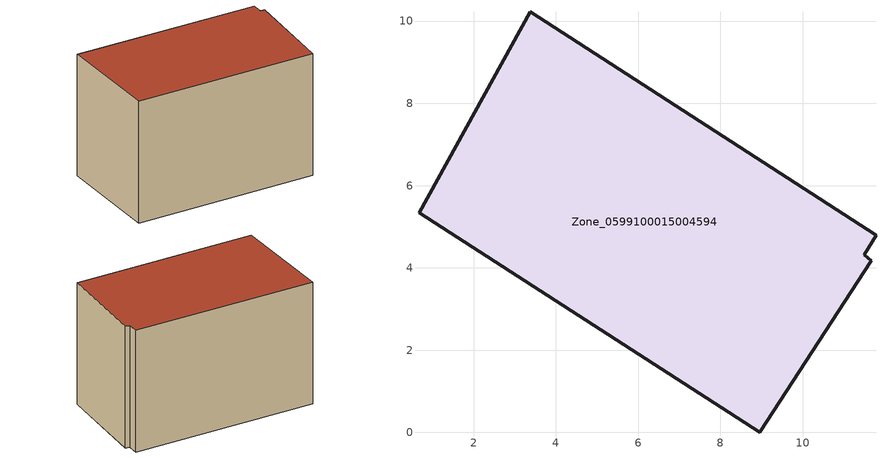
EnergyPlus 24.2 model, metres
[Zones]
Zone_0599100015004594
 floor ground (C_G): 11.5,4.31 11.67,4.17 8.96,0 0.69,5.33 3.38,10.23 11.78,4.8 z0.79
 wall outside (C_F): 0.69,5.33 8.96,0 11.67,4.17 11.5,4.31 11.78,4.8 3.38,10.23 0.69,5.33 z0.79:7.71
 roof outside (C_R): 3.38,10.23 0.69,5.33 8.96,0 11.67,4.17 11.5,4.31 11.78,4.8 z7.71
[BUILDING]
Pand.0599100015004594: North Axis=0; Terrain=City; Loads Convergence Tolerance Value=0.04; Temperature Convergence Tolerance Value=0.4; Solar Distribution=FullExterior; Maximum Number of Warmup Days=25; Minimum Number of Warmup Days=1
[Site:Location]
Rotterdam.The.Hague.AP_ZH_NLD Design_Conditions: Latitude=51.96; Longitude=4.45; Time Zone=1; Elevation=-4.5
[SITE:GROUNDTEMPERATURE:BUILDINGSURFACE]
18, 18, 18, 18, 18, 18, 18, 18, 18, 18, 18, 18
[MATERIAL] Thermal Absorptance=0.9; Solar Absorptance=0.7; Visible Absorptance=0.7
Name | Roughness | Thickness | Conductivity | Density | Specific Heat
G.TI.1965-1974 | MediumSmooth | 0.15 | 0.882353 | 540 | 1210
F.TI.1965-1974 | Rough | 0.3 | 0.697674 | 1920 | 840
R.TI.1965-1974 | MediumRough | 0.2 | 0.232558 | 1500 | 1000
[CONSTRUCTION]
C_G: G.TI.1965-1974
C_F: F.TI.1965-1974
C_R: R.TI.1965-1974
[ZONE]
Zone_0599100015004594: Type=1; Multiplier=1; Ceiling Height=Autocalculate; Volume=Autocalculate; Floor Area=autocalculate; Part of Total Floor Area=Yes
[ZONEINFILTRATION:DESIGNFLOWRATE]
Infil_Zone_0599100015004594: Zone or ZoneList or Space or SpaceList=Zone_0599100015004594; Schedule=AlwaysOn; Design Flow Rate Calculation Method=Flow/Area; Flow Rate per Floor Area=0.003; Constant Term Coefficient=1; Temperature Term Coefficient=0; Velocity Term Coefficient=0; Velocity Squared Term Coefficient=0
[HVACTEMPLATE:ZONE:IDEALLOADSAIRSYSTEM]
Zone_0599100015004594: Maximum Heating Supply Air Temperature=50; Minimum Cooling Supply Air Temperature=13; Maximum Heating Supply Air Humidity Ratio=0.0156; Minimum Cooling Supply Air Humidity Ratio=0.0077; Heating Limit=NoLimit; Cooling Limit=NoLimit; Dehumidification Control Type=ConstantSensibleHeatRatio; Cooling Sensible Heat Ratio=0.7; Dehumidification Setpoint=60; Humidification Control Type=None; Humidification Setpoint=30; Outdoor Air Method=None; Outdoor Air Flow Rate per Person=0.00944; Outdoor Air Flow Rate per Zone Floor Area=0; Outdoor Air Flow Rate per Zone=0; Demand Controlled Ventilation Type=None; Outdoor Air Economizer Type=NoEconomizer; Heat Recovery Type=None; Sensible Heat Recovery Effectiveness=0.7; Latent Heat Recovery Effectiveness=0.65
[ZONECONTROL:THERMOSTAT]
ThermostatControl_Zone_0599100015004594: Zone or ZoneList=Zone_0599100015004594; Control Type Schedule=DualSetpointControlType; Control 1=Thermostat_Zone_0599100015004594; Temperature Difference Between Cutout And Setpoint=0
[THERMOSTATSETPOINT:DUALSETPOINT]
Thermostat_Zone_0599100015004594: Heating Setpoint Temperature Schedule=HeatingSetpoint_Zone_0599100015004594; Cooling Setpoint Temperature Schedule=CoolingSetpoint_Zone_0599100015004594
[SCHEDULE:COMPACT]
HeatingSetpoint_Zone_0599100015004594: Through: 12/31, For: AllDays, Until: 24:00, 21
CoolingSetpoint_Zone_0599100015004594: Through: 12/31, For: AllDays, Until: 24:00, 24
DualSetpointControlType: Through: 12/31, For: AllDays, Until: 24:00, 4
AlwaysOn: Through: 12/31, For: AllDays, Until: 24:00, 1
